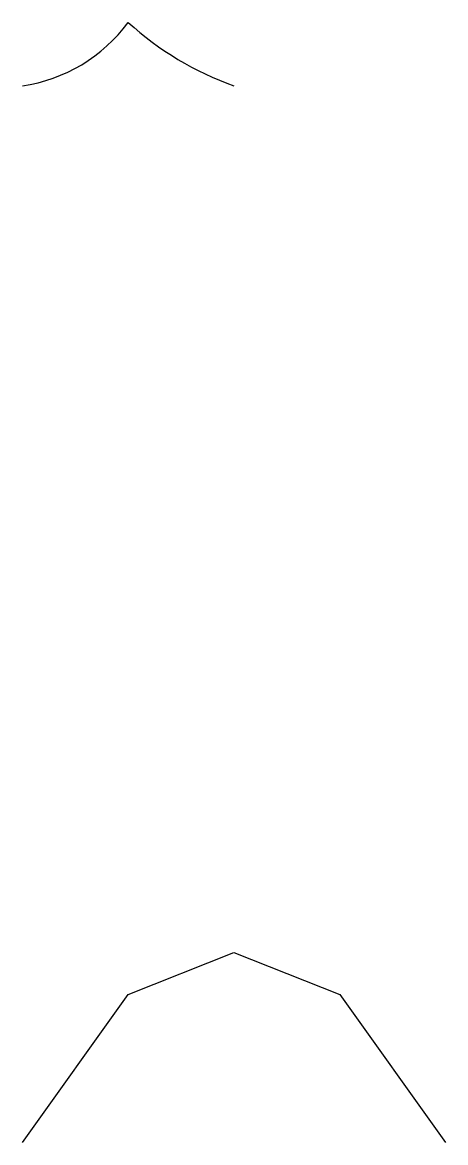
# Model space of a CAD drawing. Header units: millimetres. Extents: x 0 to 20, y 0 to 53.
import ezdxf

# ---------------------------------------------------------------- set-up
doc = ezdxf.new("R2010")
doc.units = ezdxf.units.MM

msp = doc.modelspace()

# ---------------------------------------------------------------- linework, layer by layer
at = {"layer": 'curve'}
msp.add_lwpolyline([(0, 50, 0.2), (5, 53, 0.1), (10, 50)], format="xyb", dxfattribs=at)
at = {"layer": 'spline'}
msp.add_lwpolyline([(0, 0), (5, 7), (10, 9), (15, 7), (20, 0)], dxfattribs=at)

doc.saveas('drawing.dxf')
